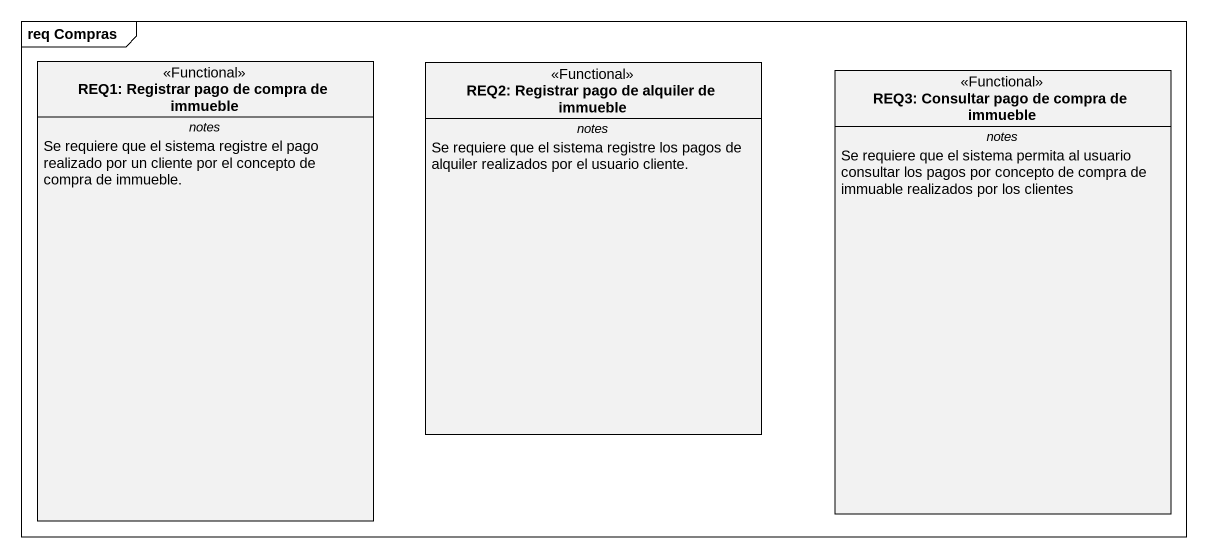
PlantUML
@startuml
mainframe req Compras
hide circle
hide empty members
class "REQ1: Registrar pago de compra de immueble" as REQ1_Registrar_pago_de <<Functional>> {
  -- notes --
  Se requiere que el sistema registre el pago realizado por un cliente por el concepto de compra de immueble.
}
class "REQ2: Registrar pago de alquiler de immueble" as REQ2_Registrar_pago_de <<Functional>> {
  -- notes --
  Se requiere que el sistema registre los pagos de alquiler realizados por el usuario cliente.
}
class "REQ3: Consultar pago de compra de immueble" as REQ3_Consultar_pago_de <<Functional>> {
  -- notes --
  Se requiere que el sistema permita al usuario consultar los pagos por concepto de compra de immuable realizados por los clientes
}
@enduml
